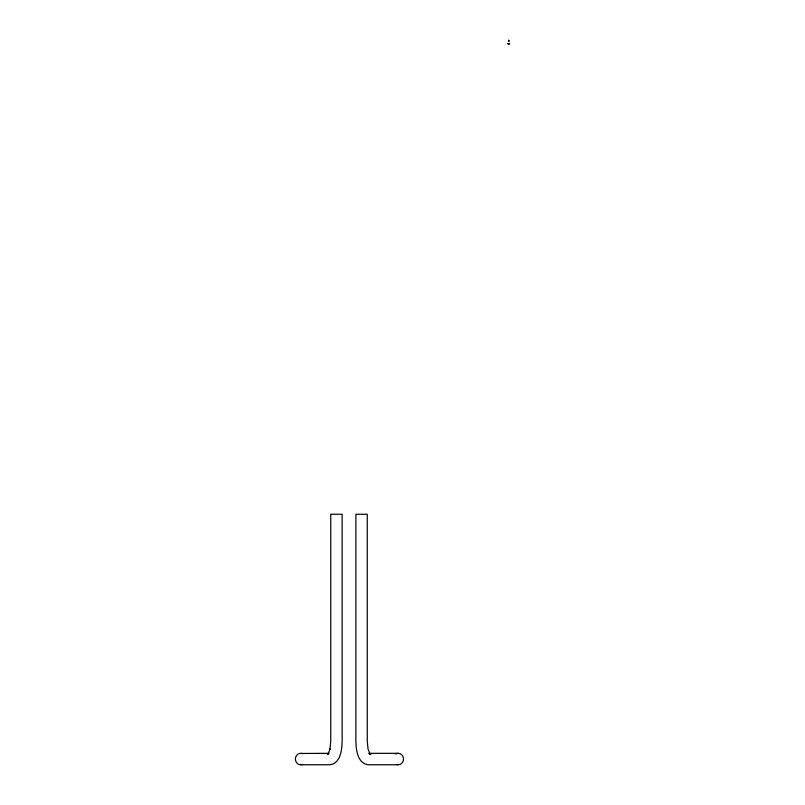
<?xml version="1.0" encoding="UTF-8"?>
<svg xmlns="http://www.w3.org/2000/svg" width="805" height="805" viewBox="0 0 805 805"><rect width="100%" height="100%" fill="white"/><g stroke="black" fill="none" stroke-linecap="round" stroke-linejoin="round"><path stroke-width="1.21" d="M508.861 40.3L508.901 41.317M328.641 753.49L327.595 754.335L328.782 753.027L328.118 754.033L330.07 748.801L329.939 749.485L330.744 741.184L330.744 514.254L342.135 514.254L342.135 741.405C341.904 749.928 340.545 763.633 329.778 764.75L300.507 764.75M328.651 753.329L299.48 753.48A5.716 5.303 90 0 0 295.516 760.333A5.716 5.303 90 0 0 301.885 764.609M396.694 764.509A5.716 5.283 90 0 0 403.436 759.97A5.716 5.283 90 0 0 398.405 753.329L397.036 753.48A5.716 5.283 90 0 0 395.748 754.003M507.925 43.681L509.525 43.681M507.834 43.651L509.615 43.651M508.237 43.842L509.213 43.842M368.68 753.329L398.405 753.329M398.052 764.75L368.046 764.75C357.571 763.251 356.072 749.958 355.891 741.475L355.891 514.254L367.261 514.254L367.261 741.123L368.036 748.962L370.089 754.315L369.515 753.259L370.753 754.597L369.787 753.681M508.76 40.25L508.76 41.317M300.859 753.329A5.716 5.303 90 0 1 302.227 753.571"/></g></svg>
